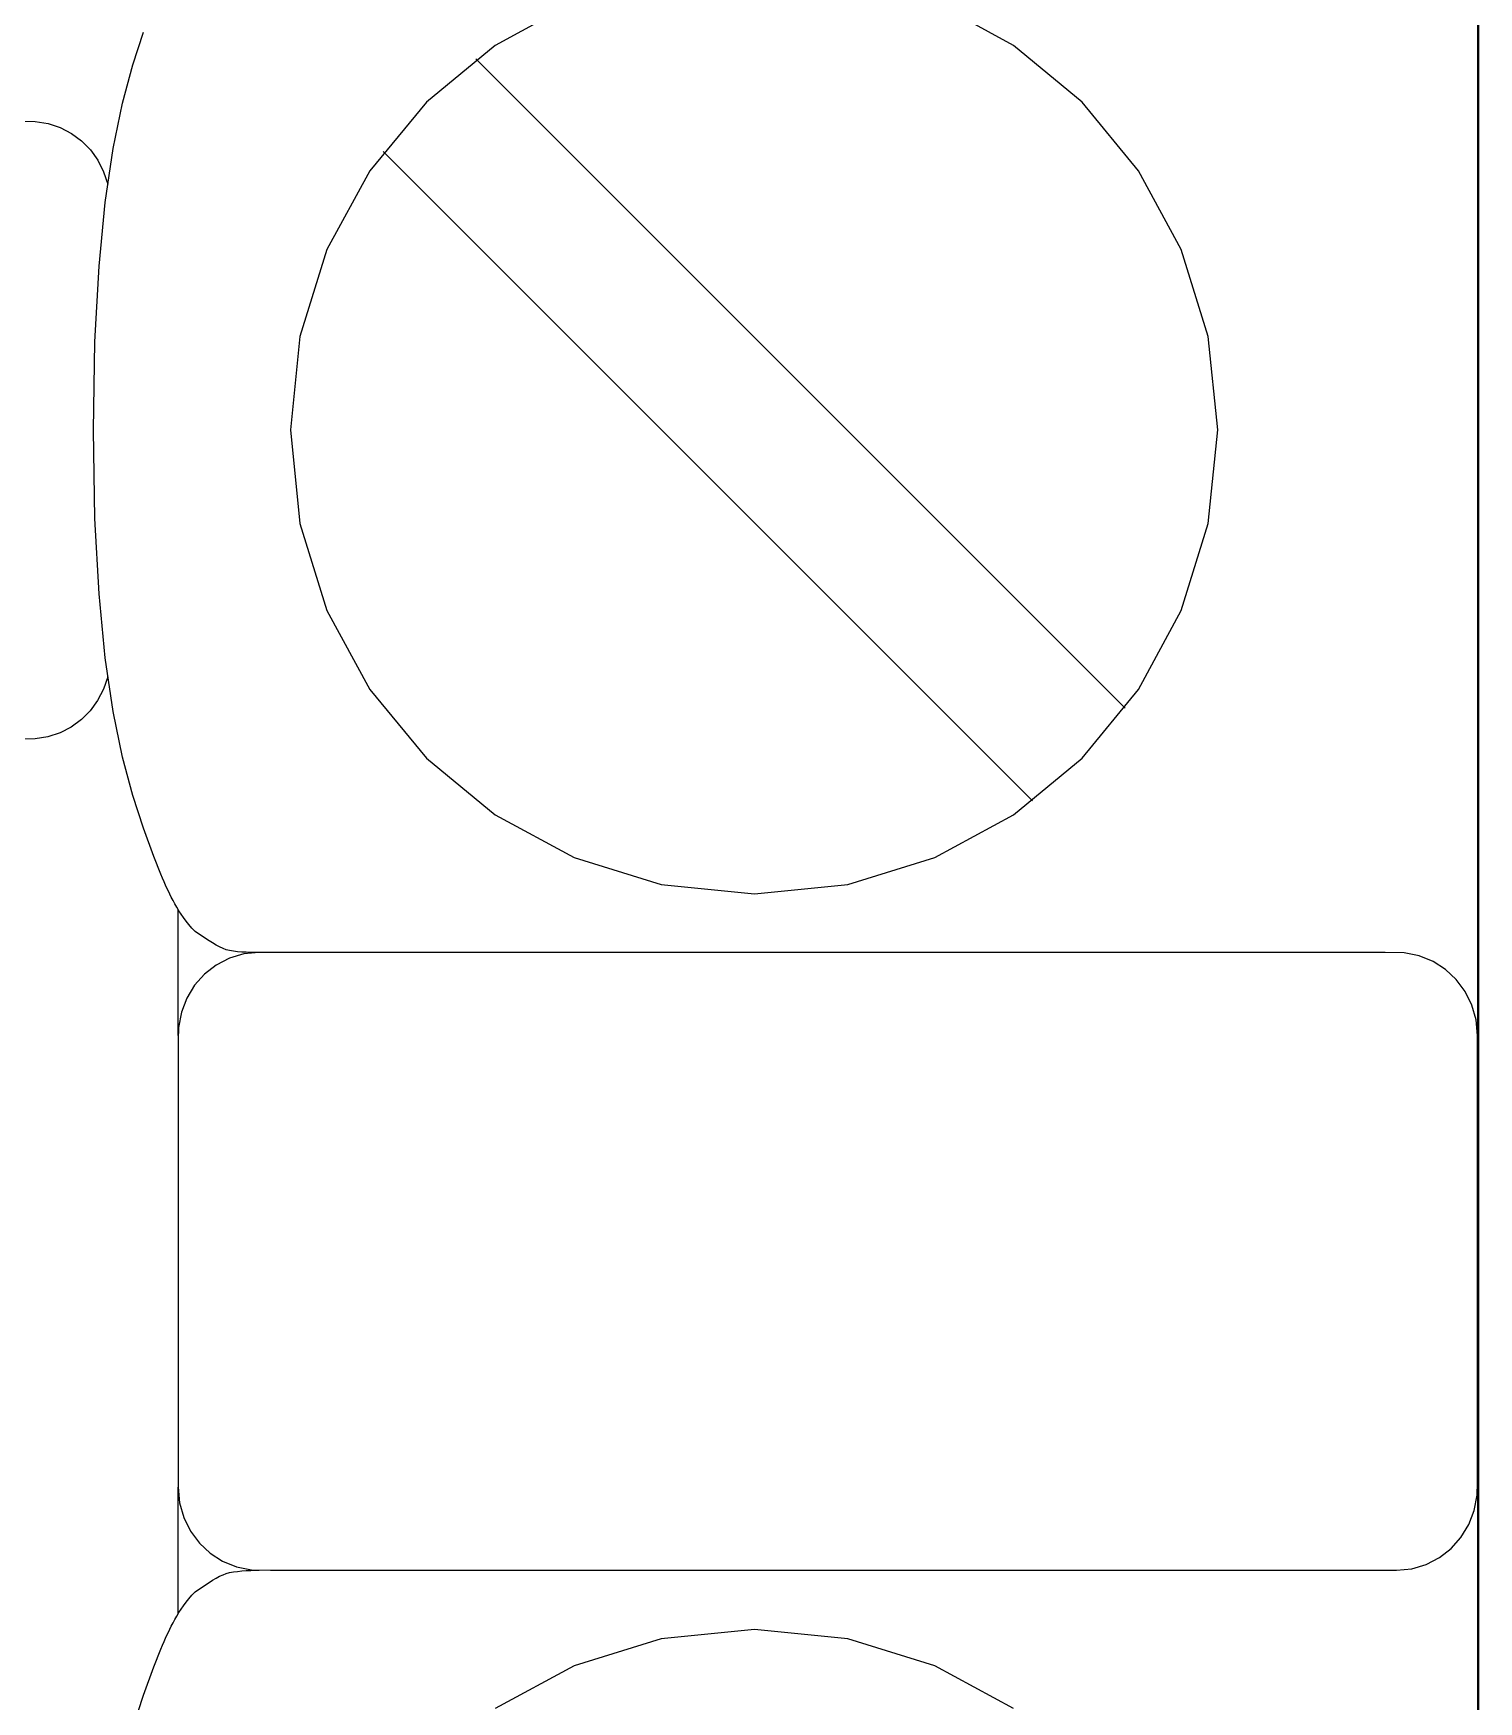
# Model space of a CAD drawing. Extents: x 1 to 47.7, y 0.2 to 35.
# Drawn here: x 35.401 to 35.922, y 11.477 to 12.078 of the extents above; entities that cross this region are included whole.
import ezdxf

# ---------------------------------------------------------------- set-up
doc = ezdxf.new("R2010")
doc.units = 0
doc.header["$MEASUREMENT"] = 0
for name, color, linetype in [('5_1___24__TARGET_LEDS___12', 7, 'CONTINUOUS'), ('6_1__EMPTY_IO_BOARD_POSITI', 7, 'CONTINUOUS'), ('6_2___8__INDEPENDENT_INPUT', 7, 'CONTINUOUS'), ('6_3___8__OPTOISO_INDEPENDE', 7, 'CONTINUOUS'), ('6_4___24__OPTOISO_INDEPEND', 7, 'CONTINUOUS'), ('6_5___8__INDEPENDENT_INPUT', 7, 'CONTINUOUS'), ('6_6___8__INDEPENDENT_INPUT', 7, 'CONTINUOUS'), ('6_7___8__OPTOISO_INDEPENDE', 7, 'CONTINUOUS'), ('6_8___8__OPTOISO_INDEPENDE', 7, 'CONTINUOUS')]:
    doc.layers.add(name, color=color, linetype=linetype)

msp = doc.modelspace()

# ---------------------------------------------------------------- linework, layer by layer
at = {"layer": '5_1___24__TARGET_LEDS___12'}
for points in [[(35.92211, 10.46504), (35.92211, 10.75278), (35.92211, 11.04409), (35.92211, 11.3354), (35.92211, 11.62315), (35.92211, 11.76457), (35.92211, 11.90377), (35.92211, 12.04029), (35.92211, 12.1737), (35.92211, 12.30354), (35.92211, 12.42937)], [(35.59601, 12.08947), (35.56757, 12.07405), (35.54278, 12.05362), (35.52232, 12.02886), (35.50686, 12.00045), (35.49709, 11.96906), (35.49368, 11.93536), (35.49709, 11.90161), (35.50686, 11.87018), (35.52232, 11.84174), (35.54278, 11.81696), (35.56757, 11.79652), (35.59601, 11.78109), (35.62743, 11.77133), (35.66113, 11.76793), (35.69481, 11.77133), (35.72618, 11.78109), (35.75456, 11.79652), (35.77929, 11.81696), (35.79968, 11.84174), (35.81508, 11.87018), (35.82481, 11.90161), (35.82821, 11.93536), (35.82481, 11.96906), (35.81508, 12.00045), (35.79968, 12.02886), (35.77929, 12.05362), (35.75456, 12.07405), (35.72618, 12.08947)], [(35.48242, 11.74682), (35.48092, 11.74682), (35.47935, 11.74684), (35.47775, 11.74689), (35.47615, 11.74697), (35.47459, 11.74709), (35.47311, 11.74726), (35.47174, 11.74749), (35.47051, 11.74778), (35.46937, 11.7482), (35.46812, 11.7488), (35.46687, 11.74949), (35.4656, 11.75025), (35.46433, 11.75105), (35.46306, 11.75189), (35.4618, 11.75273), (35.46054, 11.75356), (35.45929, 11.75435), (35.45813, 11.75558), (35.45707, 11.75689), (35.45607, 11.75817), (35.45515, 11.75943), (35.45428, 11.76067), (35.45347, 11.7619), (35.45271, 11.76313), (35.45201, 11.76436), (35.45134, 11.7656), (35.45072, 11.76677), (35.45016, 11.76786), (35.44964, 11.76892), (35.44913, 11.76998), (35.44862, 11.77109), (35.44809, 11.77229), (35.44753, 11.77362), (35.44691, 11.77512), (35.44443, 11.78144), (35.44062, 11.79172), (35.4368, 11.8035), (35.43313, 11.81732), (35.42978, 11.8337), (35.42689, 11.85316), (35.42463, 11.87623), (35.42316, 11.90343), (35.42263, 11.93529), (35.42316, 11.96715), (35.42463, 11.99435), (35.42689, 12.01742), (35.42978, 12.03688), (35.43313, 12.05325), (35.4368, 12.06707), (35.44062, 12.07885)], [(35.79479, 11.83494), (35.56052, 12.0692)], [(35.39409, 12.04666), (35.40159, 12.04659), (35.40626, 12.04586), (35.41064, 12.04441), (35.41468, 12.0423), (35.41832, 12.03959), (35.42151, 12.03634), (35.42419, 12.03262), (35.42629, 12.02849), (35.42776, 12.02401)], [(35.76137, 11.80152), (35.5271, 12.03578)], [(35.42776, 11.84623), (35.42626, 11.84179), (35.42414, 11.8377), (35.42145, 11.83402), (35.41826, 11.83081), (35.41462, 11.82813), (35.41059, 11.82604), (35.40622, 11.8246), (35.40158, 11.82389), (35.39409, 11.82381)], [(35.45318, 11.71683), (35.45318, 11.76237)], [(35.45318, 11.50842), (35.45318, 11.55397)], [(35.4368, 11.46707), (35.44062, 11.47885), (35.44443, 11.48913), (35.44691, 11.49545), (35.44753, 11.49695), (35.44809, 11.49828), (35.44862, 11.49947), (35.44913, 11.50058), (35.44964, 11.50165), (35.45016, 11.5027), (35.45072, 11.5038), (35.45134, 11.50496), (35.45201, 11.5062), (35.45271, 11.50743), (35.45347, 11.50866), (35.45428, 11.50989), (35.45515, 11.51114), (35.45607, 11.5124), (35.45707, 11.51368), (35.45813, 11.51499), (35.45929, 11.51621), (35.46054, 11.51701), (35.4618, 11.51784), (35.46306, 11.51868), (35.46433, 11.51951), (35.4656, 11.52032), (35.46687, 11.52108), (35.46812, 11.52177), (35.46937, 11.52236), (35.47051, 11.52279), (35.47174, 11.5231), (35.47311, 11.52335), (35.47459, 11.52356), (35.47615, 11.52372), (35.47775, 11.52383), (35.47935, 11.52391), (35.48092, 11.52395), (35.48242, 11.52397)], [(35.75456, 11.47404), (35.72618, 11.48947), (35.69481, 11.49922), (35.66113, 11.50262), (35.62743, 11.49922), (35.59601, 11.48947), (35.56757, 11.47404)]]:
    msp.add_lwpolyline(points, dxfattribs=at)
msp.add_lwpolyline([(35.48242, 11.74681), (35.47686, 11.74627), (35.47165, 11.74472), (35.4669, 11.74225), (35.46269, 11.73897), (35.45913, 11.73497), (35.45632, 11.73036), (35.45435, 11.72524), (35.45331, 11.71971), (35.45318, 11.7152), (35.45318, 11.7034), (35.45318, 11.68285), (35.45318, 11.65673), (35.45318, 11.62822), (35.45318, 11.60051), (35.45318, 11.57678), (35.45318, 11.5602), (35.45318, 11.55397), (35.45371, 11.54827), (35.45522, 11.54293), (35.45763, 11.53805), (35.46083, 11.53374), (35.46472, 11.53008), (35.46921, 11.52719), (35.47421, 11.52517), (35.4796, 11.5241), (35.48651, 11.52397), (35.51624, 11.52397), (35.56802, 11.52397), (35.63382, 11.52397), (35.70563, 11.52397), (35.77544, 11.52397), (35.83524, 11.52397), (35.87699, 11.52397), (35.89269, 11.52397), (35.89825, 11.52451), (35.90346, 11.52607), (35.90821, 11.52854), (35.91242, 11.53182), (35.91598, 11.53582), (35.91879, 11.54043), (35.92076, 11.54555), (35.9218, 11.55108), (35.92193, 11.55559), (35.92193, 11.5674), (35.92193, 11.58795), (35.92193, 11.61407), (35.92193, 11.64257), (35.92193, 11.67029), (35.92193, 11.69402), (35.92193, 11.71059), (35.92193, 11.71683), (35.9214, 11.72252), (35.91989, 11.72786), (35.91748, 11.73274), (35.91428, 11.73705), (35.91039, 11.7407), (35.9059, 11.74359), (35.9009, 11.74562), (35.89551, 11.74668), (35.8886, 11.74681), (35.85887, 11.74681), (35.80709, 11.74681), (35.74129, 11.74681), (35.66948, 11.74681), (35.59966, 11.74681), (35.53987, 11.74681), (35.49812, 11.74681)], close=True, dxfattribs=at)
at = {"layer": '6_1__EMPTY_IO_BOARD_POSITI'}
msp.add_lwpolyline([(35.92235, 12.4401), (35.92235, 12.35261), (35.92235, 12.26308), (35.92235, 12.17164), (35.92235, 11.98366), (35.92235, 11.78991), (35.92235, 11.59162), (35.92235, 11.39001), (35.92235, 10.9817), (35.92235, 10.5748), (35.92235, 10.37493)], dxfattribs=at)
at = {"layer": '6_2___8__INDEPENDENT_INPUT'}
for points in [[(35.92211, 10.46504), (35.92211, 10.75278), (35.92211, 11.04409), (35.92211, 11.3354), (35.92211, 11.62315), (35.92211, 11.76457), (35.92211, 11.90377), (35.92211, 12.04029), (35.92211, 12.1737), (35.92211, 12.30354), (35.92211, 12.42937)], [(35.59601, 12.08947), (35.56757, 12.07405), (35.54278, 12.05362), (35.52232, 12.02886), (35.50686, 12.00045), (35.49709, 11.96906), (35.49368, 11.93536), (35.49709, 11.90161), (35.50686, 11.87018), (35.52232, 11.84174), (35.54278, 11.81696), (35.56757, 11.79652), (35.59601, 11.78109), (35.62743, 11.77133), (35.66113, 11.76793), (35.69481, 11.77133), (35.72618, 11.78109), (35.75456, 11.79652), (35.77929, 11.81696), (35.79968, 11.84174), (35.81508, 11.87018), (35.82481, 11.90161), (35.82821, 11.93536), (35.82481, 11.96906), (35.81508, 12.00045), (35.79968, 12.02886), (35.77929, 12.05362), (35.75456, 12.07405), (35.72618, 12.08947)], [(35.48242, 11.74682), (35.48092, 11.74682), (35.47935, 11.74684), (35.47775, 11.74689), (35.47615, 11.74697), (35.47459, 11.74709), (35.47311, 11.74726), (35.47174, 11.74749), (35.47051, 11.74778), (35.46937, 11.7482), (35.46812, 11.7488), (35.46687, 11.74949), (35.4656, 11.75025), (35.46433, 11.75105), (35.46306, 11.75189), (35.4618, 11.75273), (35.46054, 11.75356), (35.45929, 11.75435), (35.45813, 11.75558), (35.45707, 11.75689), (35.45607, 11.75817), (35.45515, 11.75943), (35.45428, 11.76067), (35.45347, 11.7619), (35.45271, 11.76313), (35.45201, 11.76436), (35.45134, 11.7656), (35.45072, 11.76677), (35.45016, 11.76786), (35.44964, 11.76892), (35.44913, 11.76998), (35.44862, 11.77109), (35.44809, 11.77229), (35.44753, 11.77362), (35.44691, 11.77512), (35.44443, 11.78144), (35.44062, 11.79172), (35.4368, 11.8035), (35.43313, 11.81732), (35.42978, 11.8337), (35.42689, 11.85316), (35.42463, 11.87623), (35.42316, 11.90343), (35.42263, 11.93529), (35.42316, 11.96715), (35.42463, 11.99435), (35.42689, 12.01742), (35.42978, 12.03688), (35.43313, 12.05325), (35.4368, 12.06707), (35.44062, 12.07885)], [(35.79479, 11.83494), (35.56052, 12.0692)], [(35.39409, 12.04666), (35.40159, 12.04659), (35.40626, 12.04586), (35.41064, 12.04441), (35.41468, 12.0423), (35.41832, 12.03959), (35.42151, 12.03634), (35.42419, 12.03262), (35.42629, 12.02849), (35.42776, 12.02401)], [(35.76137, 11.80152), (35.5271, 12.03578)], [(35.42776, 11.84623), (35.42626, 11.84179), (35.42414, 11.8377), (35.42145, 11.83402), (35.41826, 11.83081), (35.41462, 11.82813), (35.41059, 11.82604), (35.40622, 11.8246), (35.40158, 11.82389), (35.39409, 11.82381)], [(35.45318, 11.71683), (35.45318, 11.76237)], [(35.45318, 11.50842), (35.45318, 11.55397)], [(35.4368, 11.46707), (35.44062, 11.47885), (35.44443, 11.48913), (35.44691, 11.49545), (35.44753, 11.49695), (35.44809, 11.49828), (35.44862, 11.49947), (35.44913, 11.50058), (35.44964, 11.50165), (35.45016, 11.5027), (35.45072, 11.5038), (35.45134, 11.50496), (35.45201, 11.5062), (35.45271, 11.50743), (35.45347, 11.50866), (35.45428, 11.50989), (35.45515, 11.51114), (35.45607, 11.5124), (35.45707, 11.51368), (35.45813, 11.51499), (35.45929, 11.51621), (35.46054, 11.51701), (35.4618, 11.51784), (35.46306, 11.51868), (35.46433, 11.51951), (35.4656, 11.52032), (35.46687, 11.52108), (35.46812, 11.52177), (35.46937, 11.52236), (35.47051, 11.52279), (35.47174, 11.5231), (35.47311, 11.52335), (35.47459, 11.52356), (35.47615, 11.52372), (35.47775, 11.52383), (35.47935, 11.52391), (35.48092, 11.52395), (35.48242, 11.52397)], [(35.75456, 11.47404), (35.72618, 11.48947), (35.69481, 11.49922), (35.66113, 11.50262), (35.62743, 11.49922), (35.59601, 11.48947), (35.56757, 11.47404)]]:
    msp.add_lwpolyline(points, dxfattribs=at)
msp.add_lwpolyline([(35.48242, 11.74681), (35.47686, 11.74627), (35.47165, 11.74472), (35.4669, 11.74225), (35.46269, 11.73897), (35.45913, 11.73497), (35.45632, 11.73036), (35.45435, 11.72524), (35.45331, 11.71971), (35.45318, 11.7152), (35.45318, 11.7034), (35.45318, 11.68285), (35.45318, 11.65673), (35.45318, 11.62822), (35.45318, 11.60051), (35.45318, 11.57678), (35.45318, 11.5602), (35.45318, 11.55397), (35.45371, 11.54827), (35.45522, 11.54293), (35.45763, 11.53805), (35.46083, 11.53374), (35.46472, 11.53008), (35.46921, 11.52719), (35.47421, 11.52517), (35.4796, 11.5241), (35.48651, 11.52397), (35.51624, 11.52397), (35.56802, 11.52397), (35.63382, 11.52397), (35.70563, 11.52397), (35.77544, 11.52397), (35.83524, 11.52397), (35.87699, 11.52397), (35.89269, 11.52397), (35.89825, 11.52451), (35.90346, 11.52607), (35.90821, 11.52854), (35.91242, 11.53182), (35.91598, 11.53582), (35.91879, 11.54043), (35.92076, 11.54555), (35.9218, 11.55108), (35.92193, 11.55559), (35.92193, 11.5674), (35.92193, 11.58795), (35.92193, 11.61407), (35.92193, 11.64257), (35.92193, 11.67029), (35.92193, 11.69402), (35.92193, 11.71059), (35.92193, 11.71683), (35.9214, 11.72252), (35.91989, 11.72786), (35.91748, 11.73274), (35.91428, 11.73705), (35.91039, 11.7407), (35.9059, 11.74359), (35.9009, 11.74562), (35.89551, 11.74668), (35.8886, 11.74681), (35.85887, 11.74681), (35.80709, 11.74681), (35.74129, 11.74681), (35.66948, 11.74681), (35.59966, 11.74681), (35.53987, 11.74681), (35.49812, 11.74681)], close=True, dxfattribs=at)
at = {"layer": '6_3___8__OPTOISO_INDEPENDE'}
for points in [[(35.92211, 10.46504), (35.92211, 10.75278), (35.92211, 11.04409), (35.92211, 11.3354), (35.92211, 11.62315), (35.92211, 11.76457), (35.92211, 11.90377), (35.92211, 12.04029), (35.92211, 12.1737), (35.92211, 12.30354), (35.92211, 12.42937)], [(35.59601, 12.08947), (35.56757, 12.07405), (35.54278, 12.05362), (35.52232, 12.02886), (35.50686, 12.00045), (35.49709, 11.96906), (35.49368, 11.93536), (35.49709, 11.90161), (35.50686, 11.87018), (35.52232, 11.84174), (35.54278, 11.81696), (35.56757, 11.79652), (35.59601, 11.78109), (35.62743, 11.77133), (35.66113, 11.76793), (35.69481, 11.77133), (35.72618, 11.78109), (35.75456, 11.79652), (35.77929, 11.81696), (35.79968, 11.84174), (35.81508, 11.87018), (35.82481, 11.90161), (35.82821, 11.93536), (35.82481, 11.96906), (35.81508, 12.00045), (35.79968, 12.02886), (35.77929, 12.05362), (35.75456, 12.07405), (35.72618, 12.08947)], [(35.48242, 11.74682), (35.48092, 11.74682), (35.47935, 11.74684), (35.47775, 11.74689), (35.47615, 11.74697), (35.47459, 11.74709), (35.47311, 11.74726), (35.47174, 11.74749), (35.47051, 11.74778), (35.46937, 11.7482), (35.46812, 11.7488), (35.46687, 11.74949), (35.4656, 11.75025), (35.46433, 11.75105), (35.46306, 11.75189), (35.4618, 11.75273), (35.46054, 11.75356), (35.45929, 11.75435), (35.45813, 11.75558), (35.45707, 11.75689), (35.45607, 11.75817), (35.45515, 11.75943), (35.45428, 11.76067), (35.45347, 11.7619), (35.45271, 11.76313), (35.45201, 11.76436), (35.45134, 11.7656), (35.45072, 11.76677), (35.45016, 11.76786), (35.44964, 11.76892), (35.44913, 11.76998), (35.44862, 11.77109), (35.44809, 11.77229), (35.44753, 11.77362), (35.44691, 11.77512), (35.44443, 11.78144), (35.44062, 11.79172), (35.4368, 11.8035), (35.43313, 11.81732), (35.42978, 11.8337), (35.42689, 11.85316), (35.42463, 11.87623), (35.42316, 11.90343), (35.42263, 11.93529), (35.42316, 11.96715), (35.42463, 11.99435), (35.42689, 12.01742), (35.42978, 12.03688), (35.43313, 12.05325), (35.4368, 12.06707), (35.44062, 12.07885)], [(35.79479, 11.83494), (35.56052, 12.0692)], [(35.39409, 12.04666), (35.40159, 12.04659), (35.40626, 12.04586), (35.41064, 12.04441), (35.41468, 12.0423), (35.41832, 12.03959), (35.42151, 12.03634), (35.42419, 12.03262), (35.42629, 12.02849), (35.42776, 12.02401)], [(35.76137, 11.80152), (35.5271, 12.03578)], [(35.42776, 11.84623), (35.42626, 11.84179), (35.42414, 11.8377), (35.42145, 11.83402), (35.41826, 11.83081), (35.41462, 11.82813), (35.41059, 11.82604), (35.40622, 11.8246), (35.40158, 11.82389), (35.39409, 11.82381)], [(35.45318, 11.71683), (35.45318, 11.76237)], [(35.45318, 11.50842), (35.45318, 11.55397)], [(35.4368, 11.46707), (35.44062, 11.47885), (35.44443, 11.48913), (35.44691, 11.49545), (35.44753, 11.49695), (35.44809, 11.49828), (35.44862, 11.49947), (35.44913, 11.50058), (35.44964, 11.50165), (35.45016, 11.5027), (35.45072, 11.5038), (35.45134, 11.50496), (35.45201, 11.5062), (35.45271, 11.50743), (35.45347, 11.50866), (35.45428, 11.50989), (35.45515, 11.51114), (35.45607, 11.5124), (35.45707, 11.51368), (35.45813, 11.51499), (35.45929, 11.51621), (35.46054, 11.51701), (35.4618, 11.51784), (35.46306, 11.51868), (35.46433, 11.51951), (35.4656, 11.52032), (35.46687, 11.52108), (35.46812, 11.52177), (35.46937, 11.52236), (35.47051, 11.52279), (35.47174, 11.5231), (35.47311, 11.52335), (35.47459, 11.52356), (35.47615, 11.52372), (35.47775, 11.52383), (35.47935, 11.52391), (35.48092, 11.52395), (35.48242, 11.52397)], [(35.75456, 11.47404), (35.72618, 11.48947), (35.69481, 11.49922), (35.66113, 11.50262), (35.62743, 11.49922), (35.59601, 11.48947), (35.56757, 11.47404)]]:
    msp.add_lwpolyline(points, dxfattribs=at)
msp.add_lwpolyline([(35.48242, 11.74681), (35.47686, 11.74627), (35.47165, 11.74472), (35.4669, 11.74225), (35.46269, 11.73897), (35.45913, 11.73497), (35.45632, 11.73036), (35.45435, 11.72524), (35.45331, 11.71971), (35.45318, 11.7152), (35.45318, 11.7034), (35.45318, 11.68285), (35.45318, 11.65673), (35.45318, 11.62822), (35.45318, 11.60051), (35.45318, 11.57678), (35.45318, 11.5602), (35.45318, 11.55397), (35.45371, 11.54827), (35.45522, 11.54293), (35.45763, 11.53805), (35.46083, 11.53374), (35.46472, 11.53008), (35.46921, 11.52719), (35.47421, 11.52517), (35.4796, 11.5241), (35.48651, 11.52397), (35.51624, 11.52397), (35.56802, 11.52397), (35.63382, 11.52397), (35.70563, 11.52397), (35.77544, 11.52397), (35.83524, 11.52397), (35.87699, 11.52397), (35.89269, 11.52397), (35.89825, 11.52451), (35.90346, 11.52607), (35.90821, 11.52854), (35.91242, 11.53182), (35.91598, 11.53582), (35.91879, 11.54043), (35.92076, 11.54555), (35.9218, 11.55108), (35.92193, 11.55559), (35.92193, 11.5674), (35.92193, 11.58795), (35.92193, 11.61407), (35.92193, 11.64257), (35.92193, 11.67029), (35.92193, 11.69402), (35.92193, 11.71059), (35.92193, 11.71683), (35.9214, 11.72252), (35.91989, 11.72786), (35.91748, 11.73274), (35.91428, 11.73705), (35.91039, 11.7407), (35.9059, 11.74359), (35.9009, 11.74562), (35.89551, 11.74668), (35.8886, 11.74681), (35.85887, 11.74681), (35.80709, 11.74681), (35.74129, 11.74681), (35.66948, 11.74681), (35.59966, 11.74681), (35.53987, 11.74681), (35.49812, 11.74681)], close=True, dxfattribs=at)
at = {"layer": '6_4___24__OPTOISO_INDEPEND'}
for points in [[(35.92211, 10.46504), (35.92211, 10.75278), (35.92211, 11.04409), (35.92211, 11.3354), (35.92211, 11.62315), (35.92211, 11.76457), (35.92211, 11.90377), (35.92211, 12.04029), (35.92211, 12.1737), (35.92211, 12.30354), (35.92211, 12.42937)], [(35.59601, 12.08947), (35.56757, 12.07405), (35.54278, 12.05362), (35.52232, 12.02886), (35.50686, 12.00045), (35.49709, 11.96906), (35.49368, 11.93536), (35.49709, 11.90161), (35.50686, 11.87018), (35.52232, 11.84174), (35.54278, 11.81696), (35.56757, 11.79652), (35.59601, 11.78109), (35.62743, 11.77133), (35.66113, 11.76793), (35.69481, 11.77133), (35.72618, 11.78109), (35.75456, 11.79652), (35.77929, 11.81696), (35.79968, 11.84174), (35.81508, 11.87018), (35.82481, 11.90161), (35.82821, 11.93536), (35.82481, 11.96906), (35.81508, 12.00045), (35.79968, 12.02886), (35.77929, 12.05362), (35.75456, 12.07405), (35.72618, 12.08947)], [(35.48242, 11.74682), (35.48092, 11.74682), (35.47935, 11.74684), (35.47775, 11.74689), (35.47615, 11.74697), (35.47459, 11.74709), (35.47311, 11.74726), (35.47174, 11.74749), (35.47051, 11.74778), (35.46937, 11.7482), (35.46812, 11.7488), (35.46687, 11.74949), (35.4656, 11.75025), (35.46433, 11.75105), (35.46306, 11.75189), (35.4618, 11.75273), (35.46054, 11.75356), (35.45929, 11.75435), (35.45813, 11.75558), (35.45707, 11.75689), (35.45607, 11.75817), (35.45515, 11.75943), (35.45428, 11.76067), (35.45347, 11.7619), (35.45271, 11.76313), (35.45201, 11.76436), (35.45134, 11.7656), (35.45072, 11.76677), (35.45016, 11.76786), (35.44964, 11.76892), (35.44913, 11.76998), (35.44862, 11.77109), (35.44809, 11.77229), (35.44753, 11.77362), (35.44691, 11.77512), (35.44443, 11.78144), (35.44062, 11.79172), (35.4368, 11.8035), (35.43313, 11.81732), (35.42978, 11.8337), (35.42689, 11.85316), (35.42463, 11.87623), (35.42316, 11.90343), (35.42263, 11.93529), (35.42316, 11.96715), (35.42463, 11.99435), (35.42689, 12.01742), (35.42978, 12.03688), (35.43313, 12.05325), (35.4368, 12.06707), (35.44062, 12.07885)], [(35.79479, 11.83494), (35.56052, 12.0692)], [(35.39409, 12.04666), (35.40159, 12.04659), (35.40626, 12.04586), (35.41064, 12.04441), (35.41468, 12.0423), (35.41832, 12.03959), (35.42151, 12.03634), (35.42419, 12.03262), (35.42629, 12.02849), (35.42776, 12.02401)], [(35.76137, 11.80152), (35.5271, 12.03578)], [(35.42776, 11.84623), (35.42626, 11.84179), (35.42414, 11.8377), (35.42145, 11.83402), (35.41826, 11.83081), (35.41462, 11.82813), (35.41059, 11.82604), (35.40622, 11.8246), (35.40158, 11.82389), (35.39409, 11.82381)], [(35.45318, 11.71683), (35.45318, 11.76237)], [(35.45318, 11.50842), (35.45318, 11.55397)], [(35.4368, 11.46707), (35.44062, 11.47885), (35.44443, 11.48913), (35.44691, 11.49545), (35.44753, 11.49695), (35.44809, 11.49828), (35.44862, 11.49947), (35.44913, 11.50058), (35.44964, 11.50165), (35.45016, 11.5027), (35.45072, 11.5038), (35.45134, 11.50496), (35.45201, 11.5062), (35.45271, 11.50743), (35.45347, 11.50866), (35.45428, 11.50989), (35.45515, 11.51114), (35.45607, 11.5124), (35.45707, 11.51368), (35.45813, 11.51499), (35.45929, 11.51621), (35.46054, 11.51701), (35.4618, 11.51784), (35.46306, 11.51868), (35.46433, 11.51951), (35.4656, 11.52032), (35.46687, 11.52108), (35.46812, 11.52177), (35.46937, 11.52236), (35.47051, 11.52279), (35.47174, 11.5231), (35.47311, 11.52335), (35.47459, 11.52356), (35.47615, 11.52372), (35.47775, 11.52383), (35.47935, 11.52391), (35.48092, 11.52395), (35.48242, 11.52397)], [(35.75456, 11.47404), (35.72618, 11.48947), (35.69481, 11.49922), (35.66113, 11.50262), (35.62743, 11.49922), (35.59601, 11.48947), (35.56757, 11.47404)]]:
    msp.add_lwpolyline(points, dxfattribs=at)
msp.add_lwpolyline([(35.48242, 11.74681), (35.47686, 11.74627), (35.47165, 11.74472), (35.4669, 11.74225), (35.46269, 11.73897), (35.45913, 11.73497), (35.45632, 11.73036), (35.45435, 11.72524), (35.45331, 11.71971), (35.45318, 11.7152), (35.45318, 11.7034), (35.45318, 11.68285), (35.45318, 11.65673), (35.45318, 11.62822), (35.45318, 11.60051), (35.45318, 11.57678), (35.45318, 11.5602), (35.45318, 11.55397), (35.45371, 11.54827), (35.45522, 11.54293), (35.45763, 11.53805), (35.46083, 11.53374), (35.46472, 11.53008), (35.46921, 11.52719), (35.47421, 11.52517), (35.4796, 11.5241), (35.48651, 11.52397), (35.51624, 11.52397), (35.56802, 11.52397), (35.63382, 11.52397), (35.70563, 11.52397), (35.77544, 11.52397), (35.83524, 11.52397), (35.87699, 11.52397), (35.89269, 11.52397), (35.89825, 11.52451), (35.90346, 11.52607), (35.90821, 11.52854), (35.91242, 11.53182), (35.91598, 11.53582), (35.91879, 11.54043), (35.92076, 11.54555), (35.9218, 11.55108), (35.92193, 11.55559), (35.92193, 11.5674), (35.92193, 11.58795), (35.92193, 11.61407), (35.92193, 11.64257), (35.92193, 11.67029), (35.92193, 11.69402), (35.92193, 11.71059), (35.92193, 11.71683), (35.9214, 11.72252), (35.91989, 11.72786), (35.91748, 11.73274), (35.91428, 11.73705), (35.91039, 11.7407), (35.9059, 11.74359), (35.9009, 11.74562), (35.89551, 11.74668), (35.8886, 11.74681), (35.85887, 11.74681), (35.80709, 11.74681), (35.74129, 11.74681), (35.66948, 11.74681), (35.59966, 11.74681), (35.53987, 11.74681), (35.49812, 11.74681)], close=True, dxfattribs=at)
at = {"layer": '6_5___8__INDEPENDENT_INPUT'}
for points in [[(35.92211, 10.46504), (35.92211, 10.75278), (35.92211, 11.04409), (35.92211, 11.3354), (35.92211, 11.62315), (35.92211, 11.76457), (35.92211, 11.90377), (35.92211, 12.04029), (35.92211, 12.1737), (35.92211, 12.30354), (35.92211, 12.42937)], [(35.59601, 12.08947), (35.56757, 12.07405), (35.54278, 12.05362), (35.52232, 12.02886), (35.50686, 12.00045), (35.49709, 11.96906), (35.49368, 11.93536), (35.49709, 11.90161), (35.50686, 11.87018), (35.52232, 11.84174), (35.54278, 11.81696), (35.56757, 11.79652), (35.59601, 11.78109), (35.62743, 11.77133), (35.66113, 11.76793), (35.69481, 11.77133), (35.72618, 11.78109), (35.75456, 11.79652), (35.77929, 11.81696), (35.79968, 11.84174), (35.81508, 11.87018), (35.82481, 11.90161), (35.82821, 11.93536), (35.82481, 11.96906), (35.81508, 12.00045), (35.79968, 12.02886), (35.77929, 12.05362), (35.75456, 12.07405), (35.72618, 12.08947)], [(35.48242, 11.74682), (35.48092, 11.74682), (35.47935, 11.74684), (35.47775, 11.74689), (35.47615, 11.74697), (35.47459, 11.74709), (35.47311, 11.74726), (35.47174, 11.74749), (35.47051, 11.74778), (35.46937, 11.7482), (35.46812, 11.7488), (35.46687, 11.74949), (35.4656, 11.75025), (35.46433, 11.75105), (35.46306, 11.75189), (35.4618, 11.75273), (35.46054, 11.75356), (35.45929, 11.75435), (35.45813, 11.75558), (35.45707, 11.75689), (35.45607, 11.75817), (35.45515, 11.75943), (35.45428, 11.76067), (35.45347, 11.7619), (35.45271, 11.76313), (35.45201, 11.76436), (35.45134, 11.7656), (35.45072, 11.76677), (35.45016, 11.76786), (35.44964, 11.76892), (35.44913, 11.76998), (35.44862, 11.77109), (35.44809, 11.77229), (35.44753, 11.77362), (35.44691, 11.77512), (35.44443, 11.78144), (35.44062, 11.79172), (35.4368, 11.8035), (35.43313, 11.81732), (35.42978, 11.8337), (35.42689, 11.85316), (35.42463, 11.87623), (35.42316, 11.90343), (35.42263, 11.93529), (35.42316, 11.96715), (35.42463, 11.99435), (35.42689, 12.01742), (35.42978, 12.03688), (35.43313, 12.05325), (35.4368, 12.06707), (35.44062, 12.07885)], [(35.79479, 11.83494), (35.56052, 12.0692)], [(35.39409, 12.04666), (35.40159, 12.04659), (35.40626, 12.04586), (35.41064, 12.04441), (35.41468, 12.0423), (35.41832, 12.03959), (35.42151, 12.03634), (35.42419, 12.03262), (35.42629, 12.02849), (35.42776, 12.02401)], [(35.76137, 11.80152), (35.5271, 12.03578)], [(35.42776, 11.84623), (35.42626, 11.84179), (35.42414, 11.8377), (35.42145, 11.83402), (35.41826, 11.83081), (35.41462, 11.82813), (35.41059, 11.82604), (35.40622, 11.8246), (35.40158, 11.82389), (35.39409, 11.82381)], [(35.45318, 11.71683), (35.45318, 11.76237)], [(35.45318, 11.50842), (35.45318, 11.55397)], [(35.4368, 11.46707), (35.44062, 11.47885), (35.44443, 11.48913), (35.44691, 11.49545), (35.44753, 11.49695), (35.44809, 11.49828), (35.44862, 11.49947), (35.44913, 11.50058), (35.44964, 11.50165), (35.45016, 11.5027), (35.45072, 11.5038), (35.45134, 11.50496), (35.45201, 11.5062), (35.45271, 11.50743), (35.45347, 11.50866), (35.45428, 11.50989), (35.45515, 11.51114), (35.45607, 11.5124), (35.45707, 11.51368), (35.45813, 11.51499), (35.45929, 11.51621), (35.46054, 11.51701), (35.4618, 11.51784), (35.46306, 11.51868), (35.46433, 11.51951), (35.4656, 11.52032), (35.46687, 11.52108), (35.46812, 11.52177), (35.46937, 11.52236), (35.47051, 11.52279), (35.47174, 11.5231), (35.47311, 11.52335), (35.47459, 11.52356), (35.47615, 11.52372), (35.47775, 11.52383), (35.47935, 11.52391), (35.48092, 11.52395), (35.48242, 11.52397)], [(35.75456, 11.47404), (35.72618, 11.48947), (35.69481, 11.49922), (35.66113, 11.50262), (35.62743, 11.49922), (35.59601, 11.48947), (35.56757, 11.47404)]]:
    msp.add_lwpolyline(points, dxfattribs=at)
msp.add_lwpolyline([(35.48242, 11.74681), (35.47686, 11.74627), (35.47165, 11.74472), (35.4669, 11.74225), (35.46269, 11.73897), (35.45913, 11.73497), (35.45632, 11.73036), (35.45435, 11.72524), (35.45331, 11.71971), (35.45318, 11.7152), (35.45318, 11.7034), (35.45318, 11.68285), (35.45318, 11.65673), (35.45318, 11.62822), (35.45318, 11.60051), (35.45318, 11.57678), (35.45318, 11.5602), (35.45318, 11.55397), (35.45371, 11.54827), (35.45522, 11.54293), (35.45763, 11.53805), (35.46083, 11.53374), (35.46472, 11.53008), (35.46921, 11.52719), (35.47421, 11.52517), (35.4796, 11.5241), (35.48651, 11.52397), (35.51624, 11.52397), (35.56802, 11.52397), (35.63382, 11.52397), (35.70563, 11.52397), (35.77544, 11.52397), (35.83524, 11.52397), (35.87699, 11.52397), (35.89269, 11.52397), (35.89825, 11.52451), (35.90346, 11.52607), (35.90821, 11.52854), (35.91242, 11.53182), (35.91598, 11.53582), (35.91879, 11.54043), (35.92076, 11.54555), (35.9218, 11.55108), (35.92193, 11.55559), (35.92193, 11.5674), (35.92193, 11.58795), (35.92193, 11.61407), (35.92193, 11.64257), (35.92193, 11.67029), (35.92193, 11.69402), (35.92193, 11.71059), (35.92193, 11.71683), (35.9214, 11.72252), (35.91989, 11.72786), (35.91748, 11.73274), (35.91428, 11.73705), (35.91039, 11.7407), (35.9059, 11.74359), (35.9009, 11.74562), (35.89551, 11.74668), (35.8886, 11.74681), (35.85887, 11.74681), (35.80709, 11.74681), (35.74129, 11.74681), (35.66948, 11.74681), (35.59966, 11.74681), (35.53987, 11.74681), (35.49812, 11.74681)], close=True, dxfattribs=at)
at = {"layer": '6_6___8__INDEPENDENT_INPUT'}
for points in [[(35.92211, 10.46504), (35.92211, 10.75278), (35.92211, 11.04409), (35.92211, 11.3354), (35.92211, 11.62315), (35.92211, 11.76457), (35.92211, 11.90377), (35.92211, 12.04029), (35.92211, 12.1737), (35.92211, 12.30354), (35.92211, 12.42937)], [(35.59601, 12.08947), (35.56757, 12.07405), (35.54278, 12.05362), (35.52232, 12.02886), (35.50686, 12.00045), (35.49709, 11.96906), (35.49368, 11.93536), (35.49709, 11.90161), (35.50686, 11.87018), (35.52232, 11.84174), (35.54278, 11.81696), (35.56757, 11.79652), (35.59601, 11.78109), (35.62743, 11.77133), (35.66113, 11.76793), (35.69481, 11.77133), (35.72618, 11.78109), (35.75456, 11.79652), (35.77929, 11.81696), (35.79968, 11.84174), (35.81508, 11.87018), (35.82481, 11.90161), (35.82821, 11.93536), (35.82481, 11.96906), (35.81508, 12.00045), (35.79968, 12.02886), (35.77929, 12.05362), (35.75456, 12.07405), (35.72618, 12.08947)], [(35.48242, 11.74682), (35.48092, 11.74682), (35.47935, 11.74684), (35.47775, 11.74689), (35.47615, 11.74697), (35.47459, 11.74709), (35.47311, 11.74726), (35.47174, 11.74749), (35.47051, 11.74778), (35.46937, 11.7482), (35.46812, 11.7488), (35.46687, 11.74949), (35.4656, 11.75025), (35.46433, 11.75105), (35.46306, 11.75189), (35.4618, 11.75273), (35.46054, 11.75356), (35.45929, 11.75435), (35.45813, 11.75558), (35.45707, 11.75689), (35.45607, 11.75817), (35.45515, 11.75943), (35.45428, 11.76067), (35.45347, 11.7619), (35.45271, 11.76313), (35.45201, 11.76436), (35.45134, 11.7656), (35.45072, 11.76677), (35.45016, 11.76786), (35.44964, 11.76892), (35.44913, 11.76998), (35.44862, 11.77109), (35.44809, 11.77229), (35.44753, 11.77362), (35.44691, 11.77512), (35.44443, 11.78144), (35.44062, 11.79172), (35.4368, 11.8035), (35.43313, 11.81732), (35.42978, 11.8337), (35.42689, 11.85316), (35.42463, 11.87623), (35.42316, 11.90343), (35.42263, 11.93529), (35.42316, 11.96715), (35.42463, 11.99435), (35.42689, 12.01742), (35.42978, 12.03688), (35.43313, 12.05325), (35.4368, 12.06707), (35.44062, 12.07885)], [(35.79479, 11.83494), (35.56052, 12.0692)], [(35.39409, 12.04666), (35.40159, 12.04659), (35.40626, 12.04586), (35.41064, 12.04441), (35.41468, 12.0423), (35.41832, 12.03959), (35.42151, 12.03634), (35.42419, 12.03262), (35.42629, 12.02849), (35.42776, 12.02401)], [(35.76137, 11.80152), (35.5271, 12.03578)], [(35.42776, 11.84623), (35.42626, 11.84179), (35.42414, 11.8377), (35.42145, 11.83402), (35.41826, 11.83081), (35.41462, 11.82813), (35.41059, 11.82604), (35.40622, 11.8246), (35.40158, 11.82389), (35.39409, 11.82381)], [(35.45318, 11.71683), (35.45318, 11.76237)], [(35.45318, 11.50842), (35.45318, 11.55397)], [(35.4368, 11.46707), (35.44062, 11.47885), (35.44443, 11.48913), (35.44691, 11.49545), (35.44753, 11.49695), (35.44809, 11.49828), (35.44862, 11.49947), (35.44913, 11.50058), (35.44964, 11.50165), (35.45016, 11.5027), (35.45072, 11.5038), (35.45134, 11.50496), (35.45201, 11.5062), (35.45271, 11.50743), (35.45347, 11.50866), (35.45428, 11.50989), (35.45515, 11.51114), (35.45607, 11.5124), (35.45707, 11.51368), (35.45813, 11.51499), (35.45929, 11.51621), (35.46054, 11.51701), (35.4618, 11.51784), (35.46306, 11.51868), (35.46433, 11.51951), (35.4656, 11.52032), (35.46687, 11.52108), (35.46812, 11.52177), (35.46937, 11.52236), (35.47051, 11.52279), (35.47174, 11.5231), (35.47311, 11.52335), (35.47459, 11.52356), (35.47615, 11.52372), (35.47775, 11.52383), (35.47935, 11.52391), (35.48092, 11.52395), (35.48242, 11.52397)], [(35.75456, 11.47404), (35.72618, 11.48947), (35.69481, 11.49922), (35.66113, 11.50262), (35.62743, 11.49922), (35.59601, 11.48947), (35.56757, 11.47404)]]:
    msp.add_lwpolyline(points, dxfattribs=at)
msp.add_lwpolyline([(35.48242, 11.74681), (35.47686, 11.74627), (35.47165, 11.74472), (35.4669, 11.74225), (35.46269, 11.73897), (35.45913, 11.73497), (35.45632, 11.73036), (35.45435, 11.72524), (35.45331, 11.71971), (35.45318, 11.7152), (35.45318, 11.7034), (35.45318, 11.68285), (35.45318, 11.65673), (35.45318, 11.62822), (35.45318, 11.60051), (35.45318, 11.57678), (35.45318, 11.5602), (35.45318, 11.55397), (35.45371, 11.54827), (35.45522, 11.54293), (35.45763, 11.53805), (35.46083, 11.53374), (35.46472, 11.53008), (35.46921, 11.52719), (35.47421, 11.52517), (35.4796, 11.5241), (35.48651, 11.52397), (35.51624, 11.52397), (35.56802, 11.52397), (35.63382, 11.52397), (35.70563, 11.52397), (35.77544, 11.52397), (35.83524, 11.52397), (35.87699, 11.52397), (35.89269, 11.52397), (35.89825, 11.52451), (35.90346, 11.52607), (35.90821, 11.52854), (35.91242, 11.53182), (35.91598, 11.53582), (35.91879, 11.54043), (35.92076, 11.54555), (35.9218, 11.55108), (35.92193, 11.55559), (35.92193, 11.5674), (35.92193, 11.58795), (35.92193, 11.61407), (35.92193, 11.64257), (35.92193, 11.67029), (35.92193, 11.69402), (35.92193, 11.71059), (35.92193, 11.71683), (35.9214, 11.72252), (35.91989, 11.72786), (35.91748, 11.73274), (35.91428, 11.73705), (35.91039, 11.7407), (35.9059, 11.74359), (35.9009, 11.74562), (35.89551, 11.74668), (35.8886, 11.74681), (35.85887, 11.74681), (35.80709, 11.74681), (35.74129, 11.74681), (35.66948, 11.74681), (35.59966, 11.74681), (35.53987, 11.74681), (35.49812, 11.74681)], close=True, dxfattribs=at)
at = {"layer": '6_7___8__OPTOISO_INDEPENDE'}
for points in [[(35.92211, 10.46504), (35.92211, 10.75278), (35.92211, 11.04409), (35.92211, 11.3354), (35.92211, 11.62315), (35.92211, 11.76457), (35.92211, 11.90377), (35.92211, 12.04029), (35.92211, 12.1737), (35.92211, 12.30354), (35.92211, 12.42937)], [(35.59601, 12.08947), (35.56757, 12.07405), (35.54278, 12.05362), (35.52232, 12.02886), (35.50686, 12.00045), (35.49709, 11.96906), (35.49368, 11.93536), (35.49709, 11.90161), (35.50686, 11.87018), (35.52232, 11.84174), (35.54278, 11.81696), (35.56757, 11.79652), (35.59601, 11.78109), (35.62743, 11.77133), (35.66113, 11.76793), (35.69481, 11.77133), (35.72618, 11.78109), (35.75456, 11.79652), (35.77929, 11.81696), (35.79968, 11.84174), (35.81508, 11.87018), (35.82481, 11.90161), (35.82821, 11.93536), (35.82481, 11.96906), (35.81508, 12.00045), (35.79968, 12.02886), (35.77929, 12.05362), (35.75456, 12.07405), (35.72618, 12.08947)], [(35.48242, 11.74682), (35.48092, 11.74682), (35.47935, 11.74684), (35.47775, 11.74689), (35.47615, 11.74697), (35.47459, 11.74709), (35.47311, 11.74726), (35.47174, 11.74749), (35.47051, 11.74778), (35.46937, 11.7482), (35.46812, 11.7488), (35.46687, 11.74949), (35.4656, 11.75025), (35.46433, 11.75105), (35.46306, 11.75189), (35.4618, 11.75273), (35.46054, 11.75356), (35.45929, 11.75435), (35.45813, 11.75558), (35.45707, 11.75689), (35.45607, 11.75817), (35.45515, 11.75943), (35.45428, 11.76067), (35.45347, 11.7619), (35.45271, 11.76313), (35.45201, 11.76436), (35.45134, 11.7656), (35.45072, 11.76677), (35.45016, 11.76786), (35.44964, 11.76892), (35.44913, 11.76998), (35.44862, 11.77109), (35.44809, 11.77229), (35.44753, 11.77362), (35.44691, 11.77512), (35.44443, 11.78144), (35.44062, 11.79172), (35.4368, 11.8035), (35.43313, 11.81732), (35.42978, 11.8337), (35.42689, 11.85316), (35.42463, 11.87623), (35.42316, 11.90343), (35.42263, 11.93529), (35.42316, 11.96715), (35.42463, 11.99435), (35.42689, 12.01742), (35.42978, 12.03688), (35.43313, 12.05325), (35.4368, 12.06707), (35.44062, 12.07885)], [(35.79479, 11.83494), (35.56052, 12.0692)], [(35.39409, 12.04666), (35.40159, 12.04659), (35.40626, 12.04586), (35.41064, 12.04441), (35.41468, 12.0423), (35.41832, 12.03959), (35.42151, 12.03634), (35.42419, 12.03262), (35.42629, 12.02849), (35.42776, 12.02401)], [(35.76137, 11.80152), (35.5271, 12.03578)], [(35.42776, 11.84623), (35.42626, 11.84179), (35.42414, 11.8377), (35.42145, 11.83402), (35.41826, 11.83081), (35.41462, 11.82813), (35.41059, 11.82604), (35.40622, 11.8246), (35.40158, 11.82389), (35.39409, 11.82381)], [(35.45318, 11.71683), (35.45318, 11.76237)], [(35.45318, 11.50842), (35.45318, 11.55397)], [(35.4368, 11.46707), (35.44062, 11.47885), (35.44443, 11.48913), (35.44691, 11.49545), (35.44753, 11.49695), (35.44809, 11.49828), (35.44862, 11.49947), (35.44913, 11.50058), (35.44964, 11.50165), (35.45016, 11.5027), (35.45072, 11.5038), (35.45134, 11.50496), (35.45201, 11.5062), (35.45271, 11.50743), (35.45347, 11.50866), (35.45428, 11.50989), (35.45515, 11.51114), (35.45607, 11.5124), (35.45707, 11.51368), (35.45813, 11.51499), (35.45929, 11.51621), (35.46054, 11.51701), (35.4618, 11.51784), (35.46306, 11.51868), (35.46433, 11.51951), (35.4656, 11.52032), (35.46687, 11.52108), (35.46812, 11.52177), (35.46937, 11.52236), (35.47051, 11.52279), (35.47174, 11.5231), (35.47311, 11.52335), (35.47459, 11.52356), (35.47615, 11.52372), (35.47775, 11.52383), (35.47935, 11.52391), (35.48092, 11.52395), (35.48242, 11.52397)], [(35.75456, 11.47404), (35.72618, 11.48947), (35.69481, 11.49922), (35.66113, 11.50262), (35.62743, 11.49922), (35.59601, 11.48947), (35.56757, 11.47404)]]:
    msp.add_lwpolyline(points, dxfattribs=at)
msp.add_lwpolyline([(35.48242, 11.74681), (35.47686, 11.74627), (35.47165, 11.74472), (35.4669, 11.74225), (35.46269, 11.73897), (35.45913, 11.73497), (35.45632, 11.73036), (35.45435, 11.72524), (35.45331, 11.71971), (35.45318, 11.7152), (35.45318, 11.7034), (35.45318, 11.68285), (35.45318, 11.65673), (35.45318, 11.62822), (35.45318, 11.60051), (35.45318, 11.57678), (35.45318, 11.5602), (35.45318, 11.55397), (35.45371, 11.54827), (35.45522, 11.54293), (35.45763, 11.53805), (35.46083, 11.53374), (35.46472, 11.53008), (35.46921, 11.52719), (35.47421, 11.52517), (35.4796, 11.5241), (35.48651, 11.52397), (35.51624, 11.52397), (35.56802, 11.52397), (35.63382, 11.52397), (35.70563, 11.52397), (35.77544, 11.52397), (35.83524, 11.52397), (35.87699, 11.52397), (35.89269, 11.52397), (35.89825, 11.52451), (35.90346, 11.52607), (35.90821, 11.52854), (35.91242, 11.53182), (35.91598, 11.53582), (35.91879, 11.54043), (35.92076, 11.54555), (35.9218, 11.55108), (35.92193, 11.55559), (35.92193, 11.5674), (35.92193, 11.58795), (35.92193, 11.61407), (35.92193, 11.64257), (35.92193, 11.67029), (35.92193, 11.69402), (35.92193, 11.71059), (35.92193, 11.71683), (35.9214, 11.72252), (35.91989, 11.72786), (35.91748, 11.73274), (35.91428, 11.73705), (35.91039, 11.7407), (35.9059, 11.74359), (35.9009, 11.74562), (35.89551, 11.74668), (35.8886, 11.74681), (35.85887, 11.74681), (35.80709, 11.74681), (35.74129, 11.74681), (35.66948, 11.74681), (35.59966, 11.74681), (35.53987, 11.74681), (35.49812, 11.74681)], close=True, dxfattribs=at)
at = {"layer": '6_8___8__OPTOISO_INDEPENDE'}
for points in [[(35.92211, 10.46504), (35.92211, 10.75278), (35.92211, 11.04409), (35.92211, 11.3354), (35.92211, 11.62315), (35.92211, 11.76457), (35.92211, 11.90377), (35.92211, 12.04029), (35.92211, 12.1737), (35.92211, 12.30354), (35.92211, 12.42937)], [(35.59601, 12.08947), (35.56757, 12.07405), (35.54278, 12.05362), (35.52232, 12.02886), (35.50686, 12.00045), (35.49709, 11.96906), (35.49368, 11.93536), (35.49709, 11.90161), (35.50686, 11.87018), (35.52232, 11.84174), (35.54278, 11.81696), (35.56757, 11.79652), (35.59601, 11.78109), (35.62743, 11.77133), (35.66113, 11.76793), (35.69481, 11.77133), (35.72618, 11.78109), (35.75456, 11.79652), (35.77929, 11.81696), (35.79968, 11.84174), (35.81508, 11.87018), (35.82481, 11.90161), (35.82821, 11.93536), (35.82481, 11.96906), (35.81508, 12.00045), (35.79968, 12.02886), (35.77929, 12.05362), (35.75456, 12.07405), (35.72618, 12.08947)], [(35.48242, 11.74682), (35.48092, 11.74682), (35.47935, 11.74684), (35.47775, 11.74689), (35.47615, 11.74697), (35.47459, 11.74709), (35.47311, 11.74726), (35.47174, 11.74749), (35.47051, 11.74778), (35.46937, 11.7482), (35.46812, 11.7488), (35.46687, 11.74949), (35.4656, 11.75025), (35.46433, 11.75105), (35.46306, 11.75189), (35.4618, 11.75273), (35.46054, 11.75356), (35.45929, 11.75435), (35.45813, 11.75558), (35.45707, 11.75689), (35.45607, 11.75817), (35.45515, 11.75943), (35.45428, 11.76067), (35.45347, 11.7619), (35.45271, 11.76313), (35.45201, 11.76436), (35.45134, 11.7656), (35.45072, 11.76677), (35.45016, 11.76786), (35.44964, 11.76892), (35.44913, 11.76998), (35.44862, 11.77109), (35.44809, 11.77229), (35.44753, 11.77362), (35.44691, 11.77512), (35.44443, 11.78144), (35.44062, 11.79172), (35.4368, 11.8035), (35.43313, 11.81732), (35.42978, 11.8337), (35.42689, 11.85316), (35.42463, 11.87623), (35.42316, 11.90343), (35.42263, 11.93529), (35.42316, 11.96715), (35.42463, 11.99435), (35.42689, 12.01742), (35.42978, 12.03688), (35.43313, 12.05325), (35.4368, 12.06707), (35.44062, 12.07885)], [(35.79479, 11.83494), (35.56052, 12.0692)], [(35.39409, 12.04666), (35.40159, 12.04659), (35.40626, 12.04586), (35.41064, 12.04441), (35.41468, 12.0423), (35.41832, 12.03959), (35.42151, 12.03634), (35.42419, 12.03262), (35.42629, 12.02849), (35.42776, 12.02401)], [(35.76137, 11.80152), (35.5271, 12.03578)], [(35.42776, 11.84623), (35.42626, 11.84179), (35.42414, 11.8377), (35.42145, 11.83402), (35.41826, 11.83081), (35.41462, 11.82813), (35.41059, 11.82604), (35.40622, 11.8246), (35.40158, 11.82389), (35.39409, 11.82381)], [(35.45318, 11.71683), (35.45318, 11.76237)], [(35.45318, 11.50842), (35.45318, 11.55397)], [(35.4368, 11.46707), (35.44062, 11.47885), (35.44443, 11.48913), (35.44691, 11.49545), (35.44753, 11.49695), (35.44809, 11.49828), (35.44862, 11.49947), (35.44913, 11.50058), (35.44964, 11.50165), (35.45016, 11.5027), (35.45072, 11.5038), (35.45134, 11.50496), (35.45201, 11.5062), (35.45271, 11.50743), (35.45347, 11.50866), (35.45428, 11.50989), (35.45515, 11.51114), (35.45607, 11.5124), (35.45707, 11.51368), (35.45813, 11.51499), (35.45929, 11.51621), (35.46054, 11.51701), (35.4618, 11.51784), (35.46306, 11.51868), (35.46433, 11.51951), (35.4656, 11.52032), (35.46687, 11.52108), (35.46812, 11.52177), (35.46937, 11.52236), (35.47051, 11.52279), (35.47174, 11.5231), (35.47311, 11.52335), (35.47459, 11.52356), (35.47615, 11.52372), (35.47775, 11.52383), (35.47935, 11.52391), (35.48092, 11.52395), (35.48242, 11.52397)], [(35.75456, 11.47404), (35.72618, 11.48947), (35.69481, 11.49922), (35.66113, 11.50262), (35.62743, 11.49922), (35.59601, 11.48947), (35.56757, 11.47404)]]:
    msp.add_lwpolyline(points, dxfattribs=at)
msp.add_lwpolyline([(35.48242, 11.74681), (35.47686, 11.74627), (35.47165, 11.74472), (35.4669, 11.74225), (35.46269, 11.73897), (35.45913, 11.73497), (35.45632, 11.73036), (35.45435, 11.72524), (35.45331, 11.71971), (35.45318, 11.7152), (35.45318, 11.7034), (35.45318, 11.68285), (35.45318, 11.65673), (35.45318, 11.62822), (35.45318, 11.60051), (35.45318, 11.57678), (35.45318, 11.5602), (35.45318, 11.55397), (35.45371, 11.54827), (35.45522, 11.54293), (35.45763, 11.53805), (35.46083, 11.53374), (35.46472, 11.53008), (35.46921, 11.52719), (35.47421, 11.52517), (35.4796, 11.5241), (35.48651, 11.52397), (35.51624, 11.52397), (35.56802, 11.52397), (35.63382, 11.52397), (35.70563, 11.52397), (35.77544, 11.52397), (35.83524, 11.52397), (35.87699, 11.52397), (35.89269, 11.52397), (35.89825, 11.52451), (35.90346, 11.52607), (35.90821, 11.52854), (35.91242, 11.53182), (35.91598, 11.53582), (35.91879, 11.54043), (35.92076, 11.54555), (35.9218, 11.55108), (35.92193, 11.55559), (35.92193, 11.5674), (35.92193, 11.58795), (35.92193, 11.61407), (35.92193, 11.64257), (35.92193, 11.67029), (35.92193, 11.69402), (35.92193, 11.71059), (35.92193, 11.71683), (35.9214, 11.72252), (35.91989, 11.72786), (35.91748, 11.73274), (35.91428, 11.73705), (35.91039, 11.7407), (35.9059, 11.74359), (35.9009, 11.74562), (35.89551, 11.74668), (35.8886, 11.74681), (35.85887, 11.74681), (35.80709, 11.74681), (35.74129, 11.74681), (35.66948, 11.74681), (35.59966, 11.74681), (35.53987, 11.74681), (35.49812, 11.74681)], close=True, dxfattribs=at)

doc.saveas('drawing.dxf')
